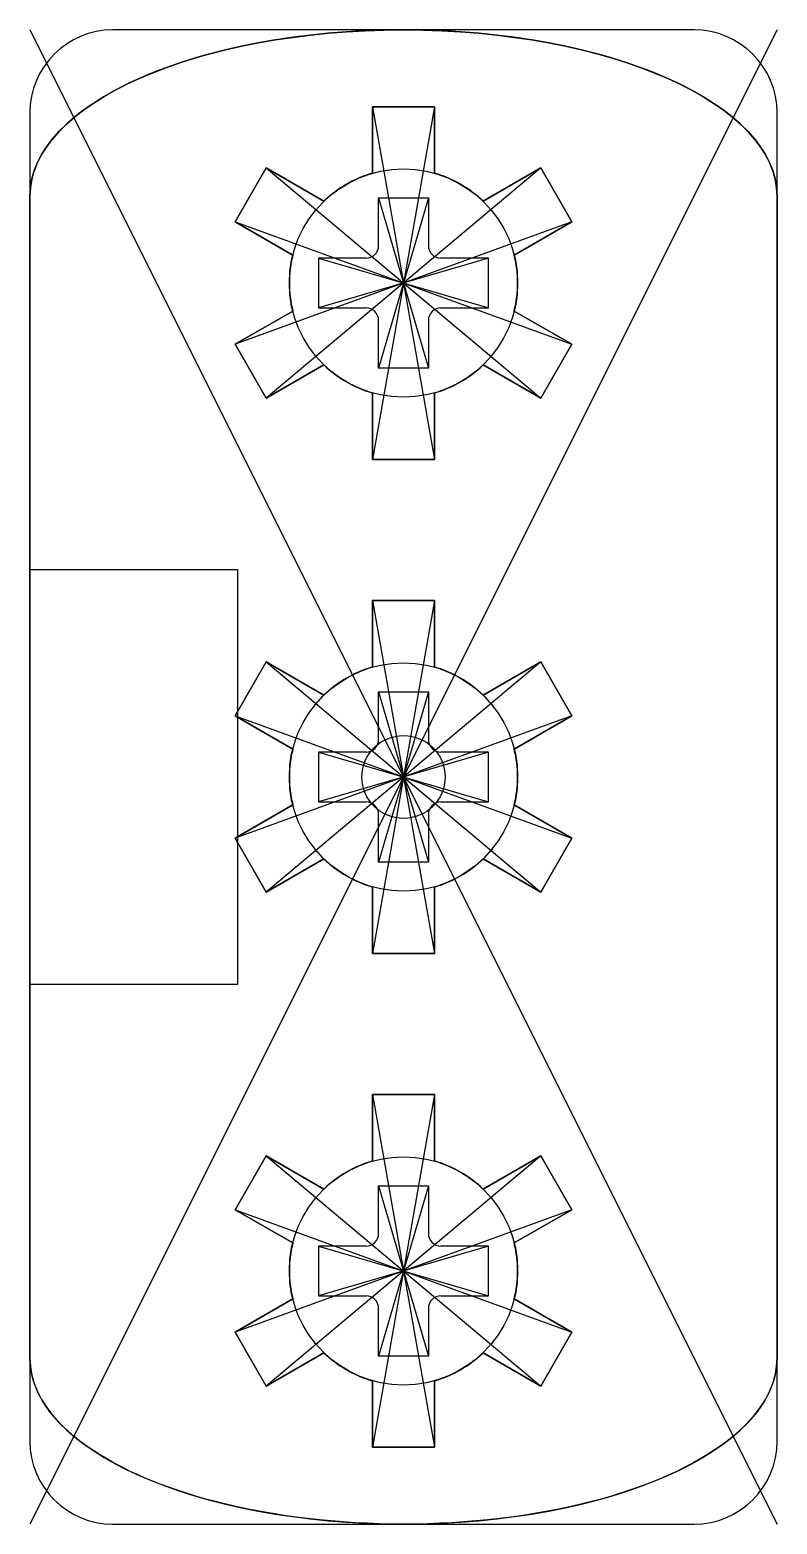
# Model space of a CAD drawing. Header units: millimetres. Extents: x -9 to 9, y -18 to 18.
import ezdxf

# ---------------------------------------------------------------- set-up
doc = ezdxf.new("R2010")
doc.units = ezdxf.units.MM
doc.header["$MEASUREMENT"] = 0
for name, color, linetype in [('ステノ_2uThumbs v3_Sketch1', 7, 'Continuous'), ('ステノ_2uThumbs v3_Sketch2', 7, 'Continuous'), ('ステノ_2uThumbs v3_Sketch3', 7, 'Continuous'), ('ステノ_2uThumbs v3_Sketch4', 7, 'Continuous'), ('ステノ_2uThumbs v3_Sketch5', 7, 'Continuous'), ('メジロ_2uキー v4_Sketch5', 7, 'Continuous'), ('メジロ_2uキー v4_Sketch6', 7, 'Continuous'), ('メジロ_2uキー v4_Sketch7', 7, 'Continuous'), ('メジロ_2uキー v4_Sketch8', 7, 'Continuous')]:
    doc.layers.add(name, color=color, linetype=linetype)

# ---------------------------------------------------------------- blocks, each defined once
blk = doc.blocks.new('メジロ_2uキーv4')
at = {"layer": 'メジロ_2uキー v4_Sketch5'}
for p, q in [((-0.9, -1.4), (-0.9, 1.4)), ((0.9, 1.4), (0.9, -1.4))]:
    blk.add_line(p, q, dxfattribs=at)
for centre, start_param, end_param in [((0, 1.4), 0, 3.141593), ((0, -1.4), 3.141593, 6.283185)]:
    blk.add_ellipse(centre, major_axis=(0.9, 0), ratio=0.444444, start_param=start_param, end_param=end_param, dxfattribs=at)
blk.add_point((0, 0), dxfattribs=at)
blk.add_point((0, 0), dxfattribs=at)
at = {"layer": 'メジロ_2uキー v4_Sketch6'}
for p, q in [((-0.075, 1.615, 0.2), (-0.075, 1.4546, 0.2)), ((0.075, 1.615, 0.2), (-0.075, 1.615, 0.2)), ((0.075, 1.615, 0.2), (-0.075, 0.765, 0.2)), ((-0.075, 1.615, 0.2), (0.075, 0.765, 0.2)), ((0.075, 1.4546, 0.2), (0.075, 1.615, 0.2)), ((-0.3306, 1.4675, 0.2), (-0.4056, 1.3375, 0.2)), ((-0.3306, 1.4675, 0.2), (0.3306, 0.9125, 0.2)), ((0.3306, 1.4675, 0.2), (-0.3306, 0.9125, 0.2)), ((-0.1916, 1.3872, 0.2), (-0.3306, 1.4675, 0.2)), ((0.3306, 1.4675, 0.2), (0.1916, 1.3872, 0.2)), ((0.4056, 1.3375, 0.2), (0.3306, 1.4675, 0.2)), ((-0.9, 1.4, 0.2), (-0.9, -1.4, 0.2)), ((0.9, -1.4, 0.2), (0.9, 1.4, 0.2)), ((0.4056, 1.3375, 0.2), (-0.4056, 1.0425, 0.2)), ((-0.4056, 1.3375, 0.2), (0.4056, 1.0425, 0.2)), ((-0.4056, 1.3375, 0.2), (-0.2666, 1.2573, 0.2)), ((0.2666, 1.2573, 0.2), (0.4056, 1.3375, 0.2)), ((-0.2666, 1.1227, 0.2), (-0.4056, 1.0425, 0.2)), ((0.4056, 1.0425, 0.2), (0.2666, 1.1227, 0.2)), ((-0.4056, 1.0425, 0.2), (-0.3306, 0.9125, 0.2)), ((0.3306, 0.9125, 0.2), (0.4056, 1.0425, 0.2)), ((-0.3306, 0.9125, 0.2), (-0.1916, 0.9928, 0.2)), ((0.1916, 0.9928, 0.2), (0.3306, 0.9125, 0.2)), ((-0.075, 0.9254, 0.2), (-0.075, 0.765, 0.2)), ((0.075, 0.765, 0.2), (0.075, 0.9254, 0.2)), ((-0.075, 0.765, 0.2), (0.075, 0.765, 0.2)), ((0.075, 0.425, 0.2), (-0.075, 0.425, 0.2)), ((0.075, 0.425, 0.2), (-0.075, -0.425, 0.2)), ((-0.075, 0.425, 0.2), (-0.075, 0.2646, 0.2)), ((-0.075, 0.425, 0.2), (0.075, -0.425, 0.2)), ((0.075, 0.2646, 0.2), (0.075, 0.425, 0.2)), ((-0.3306, 0.2775, 0.2), (-0.4056, 0.1475, 0.2)), ((-0.3306, 0.2775, 0.2), (0.3306, -0.2775, 0.2)), ((-0.1916, 0.1972, 0.2), (-0.3306, 0.2775, 0.2)), ((0.3306, 0.2775, 0.2), (-0.3306, -0.2775, 0.2)), ((0.3306, 0.2775, 0.2), (0.1916, 0.1972, 0.2)), ((0.4056, 0.1475, 0.2), (0.3306, 0.2775, 0.2)), ((-0.4056, 0.1475, 0.2), (0.4056, -0.1475, 0.2)), ((-0.4056, 0.1475, 0.2), (-0.2666, 0.0673, 0.2)), ((0.4056, 0.1475, 0.2), (-0.4056, -0.1475, 0.2)), ((0.2666, 0.0673, 0.2), (0.4056, 0.1475, 0.2)), ((-0.2666, -0.0673, 0.2), (-0.4056, -0.1475, 0.2)), ((0.4056, -0.1475, 0.2), (0.2666, -0.0673, 0.2)), ((-0.4056, -0.1475, 0.2), (-0.3306, -0.2775, 0.2)), ((0.3306, -0.2775, 0.2), (0.4056, -0.1475, 0.2)), ((-0.3306, -0.2775, 0.2), (-0.1916, -0.1972, 0.2)), ((0.1916, -0.1972, 0.2), (0.3306, -0.2775, 0.2)), ((-0.075, -0.2646, 0.2), (-0.075, -0.425, 0.2)), ((0.075, -0.425, 0.2), (0.075, -0.2646, 0.2)), ((-0.075, -0.425, 0.2), (0.075, -0.425, 0.2)), ((-0.075, -0.765, 0.2), (0.075, -1.615, 0.2)), ((-0.075, -0.765, 0.2), (-0.075, -0.9254, 0.2)), ((0.075, -0.765, 0.2), (-0.075, -1.615, 0.2)), ((0.075, -0.765, 0.2), (-0.075, -0.765, 0.2)), ((0.075, -0.9254, 0.2), (0.075, -0.765, 0.2)), ((-0.3306, -0.9125, 0.2), (-0.4056, -1.0425, 0.2)), ((-0.3306, -0.9125, 0.2), (0.3306, -1.4675, 0.2)), ((0.3306, -0.9125, 0.2), (-0.3306, -1.4675, 0.2)), ((-0.1916, -0.9928, 0.2), (-0.3306, -0.9125, 0.2)), ((0.3306, -0.9125, 0.2), (0.1916, -0.9928, 0.2)), ((0.4056, -1.0425, 0.2), (0.3306, -0.9125, 0.2)), ((-0.4056, -1.0425, 0.2), (-0.2666, -1.1227, 0.2)), ((0.4056, -1.0425, 0.2), (-0.4056, -1.3375, 0.2)), ((-0.4056, -1.0425, 0.2), (0.4056, -1.3375, 0.2)), ((0.2666, -1.1227, 0.2), (0.4056, -1.0425, 0.2)), ((-0.2666, -1.2573, 0.2), (-0.4056, -1.3375, 0.2)), ((0.4056, -1.3375, 0.2), (0.2666, -1.2573, 0.2)), ((-0.4056, -1.3375, 0.2), (-0.3306, -1.4675, 0.2)), ((0.3306, -1.4675, 0.2), (0.4056, -1.3375, 0.2)), ((-0.3306, -1.4675, 0.2), (-0.1916, -1.3872, 0.2)), ((0.1916, -1.3872, 0.2), (0.3306, -1.4675, 0.2)), ((-0.075, -1.4546, 0.2), (-0.075, -1.615, 0.2)), ((0.075, -1.615, 0.2), (0.075, -1.4546, 0.2)), ((-0.075, -1.615, 0.2), (0.075, -1.615, 0.2))]:
    blk.add_line(p, q, dxfattribs=at)
for centre, start, end in [((0, 1.19, 0.2), 105.8266, 134.1734), ((0, 1.19, 0.2), 45.8266, 74.1734), ((0, 1.19, 0.2), 165.8266, 194.1734), ((0, 1.19, 0.2), 345.8266, 14.1734), ((0, 1.19, 0.2), 225.8266, 254.1734), ((0, 1.19, 0.2), 285.8266, 314.1734), ((0, 0, 0.2), 105.8266, 134.1734), ((0, 0, 0.2), 45.8266, 74.1734), ((0, 0, 0.2), 165.8266, 194.1734), ((0, 0, 0.2), 345.8266, 14.1734), ((0, 0, 0.2), 225.8266, 254.1734), ((0, 0, 0.2), 285.8266, 314.1734), ((0, -1.19, 0.2), 105.8266, 134.1734), ((0, -1.19, 0.2), 45.8266, 74.1734), ((0, -1.19, 0.2), 165.8266, 194.1734), ((0, -1.19, 0.2), 345.8266, 14.1734), ((0, -1.19, 0.2), 225.8266, 254.1734), ((0, -1.19, 0.2), 285.8266, 314.1734)]:
    blk.add_arc(centre, 0.275, start, end, dxfattribs=at)
for centre, start_param, end_param in [((0, 1.4, 0.2), 0, 3.141593), ((0, -1.4, 0.2), 3.141593, 6.283185)]:
    blk.add_ellipse(centre, major_axis=(0.9, 0), ratio=0.444444, start_param=start_param, end_param=end_param, dxfattribs=at)
for p in [(0, 1.19, 0.2), (0, 1.19, 0.2), (0, 1.19, 0.2), (0, 1.19, 0.2), (0, 1.19, 0.2), (0, 1.19, 0.2), (0, 1.19, 0.2), (0, 0, 0.2), (0, 0, 0.2), (0, 0, 0.2), (0, 0, 0.2), (0, 0, 0.2), (0, 0, 0.2), (0, 0, 0.2), (0, 0, 0.2), (0, -1.19, 0.2), (0, -1.19, 0.2), (0, -1.19, 0.2), (0, -1.19, 0.2), (0, -1.19, 0.2), (0, -1.19, 0.2), (0, -1.19, 0.2)]:
    blk.add_point(p, dxfattribs=at)
at = {"layer": 'メジロ_2uキー v4_Sketch7'}
for p, q in [((-0.075, 1.615, 0.35), (-0.075, 1.4546, 0.35)), ((0.075, 1.615, 0.35), (-0.075, 1.615, 0.35)), ((0.075, 1.4546, 0.35), (0.075, 1.615, 0.35)), ((-0.3306, 1.4675, 0.35), (-0.4056, 1.3375, 0.35)), ((-0.1916, 1.3872, 0.35), (-0.3306, 1.4675, 0.35)), ((0.3306, 1.4675, 0.35), (0.1916, 1.3872, 0.35)), ((0.4056, 1.3375, 0.35), (0.3306, 1.4675, 0.35)), ((-0.4056, 1.3375, 0.35), (-0.2666, 1.2573, 0.35)), ((0.2666, 1.2573, 0.35), (0.4056, 1.3375, 0.35)), ((-0.2666, 1.1227, 0.35), (-0.4056, 1.0425, 0.35)), ((0.4056, 1.0425, 0.35), (0.2666, 1.1227, 0.35)), ((-0.4056, 1.0425, 0.35), (-0.3306, 0.9125, 0.35)), ((0.3306, 0.9125, 0.35), (0.4056, 1.0425, 0.35)), ((-0.3306, 0.9125, 0.35), (-0.1916, 0.9928, 0.35)), ((0.1916, 0.9928, 0.35), (0.3306, 0.9125, 0.35)), ((-0.075, 0.9254, 0.35), (-0.075, 0.765, 0.35)), ((0.075, 0.765, 0.35), (0.075, 0.9254, 0.35)), ((-0.075, 0.765, 0.35), (0.075, 0.765, 0.35))]:
    blk.add_line(p, q, dxfattribs=at)
for centre in [(0, 1.19, 0.35), (0, 0, 0.35), (0, -1.19, 0.35)]:
    blk.add_circle(centre, 0.275, dxfattribs=at)
for start, end in [(105.8266, 134.1734), (45.8266, 74.1734), (165.8266, 194.1734), (345.8266, 14.1734), (225.8266, 254.1734), (285.8266, 314.1734)]:
    blk.add_arc((0, 1.19, 0.35), 0.275, start, end, dxfattribs=at)
blk.add_point((0, 0, 0.35), dxfattribs=at)
at = {"layer": 'メジロ_2uキー v4_Sketch8'}
for p, q in [((-0.06, 1.395, 0.8), (0.06, 1.395, 0.8)), ((-0.06, 1.28, 0.8), (-0.06, 1.395, 0.8)), ((-0.06, 1.395, 0.8), (0.06, 0.985, 0.8)), ((0.06, 1.395, 0.8), (-0.06, 0.985, 0.8)), ((0.06, 1.395, 0.8), (0.06, 1.28, 0.8)), ((-0.205, 1.25, 0.8), (0.205, 1.13, 0.8)), ((0.205, 1.25, 0.8), (-0.205, 1.13, 0.8)), ((-0.205, 1.25, 0.8), (-0.205, 1.13, 0.8)), ((-0.09, 1.25, 0.8), (-0.205, 1.25, 0.8)), ((0.205, 1.25, 0.8), (0.09, 1.25, 0.8)), ((0.205, 1.13, 0.8), (0.205, 1.25, 0.8)), ((-0.205, 1.13, 0.8), (-0.09, 1.13, 0.8)), ((0.09, 1.13, 0.8), (0.205, 1.13, 0.8)), ((-0.06, 0.985, 0.8), (-0.06, 1.1, 0.8)), ((0.06, 1.1, 0.8), (0.06, 0.985, 0.8)), ((0.06, 0.985, 0.8), (-0.06, 0.985, 0.8)), ((-0.06, 0.205, 0.8), (0.06, 0.205, 0.8)), ((0.06, 0.205, 0.8), (-0.06, -0.205, 0.8)), ((-0.06, 0.205, 0.8), (0.06, -0.205, 0.8)), ((-0.06, 0.09, 0.8), (-0.06, 0.205, 0.8)), ((0.06, 0.205, 0.8), (0.06, 0.09, 0.8)), ((-0.09, 0.06, 0.8), (-0.205, 0.06, 0.8)), ((-0.205, 0.06, 0.8), (0.205, -0.06, 0.8)), ((-0.205, 0.06, 0.8), (-0.205, -0.06, 0.8)), ((0.205, 0.06, 0.8), (-0.205, -0.06, 0.8)), ((0.205, 0.06, 0.8), (0.09, 0.06, 0.8)), ((0.205, -0.06, 0.8), (0.205, 0.06, 0.8)), ((-0.205, -0.06, 0.8), (-0.09, -0.06, 0.8)), ((0.09, -0.06, 0.8), (0.205, -0.06, 0.8)), ((-0.06, -0.205, 0.8), (-0.06, -0.09, 0.8)), ((0.06, -0.09, 0.8), (0.06, -0.205, 0.8)), ((0.06, -0.205, 0.8), (-0.06, -0.205, 0.8)), ((-0.06, -1.1, 0.8), (-0.06, -0.985, 0.8)), ((-0.06, -0.985, 0.8), (0.06, -0.985, 0.8)), ((0.06, -0.985, 0.8), (-0.06, -1.395, 0.8)), ((-0.06, -0.985, 0.8), (0.06, -1.395, 0.8)), ((0.06, -0.985, 0.8), (0.06, -1.1, 0.8)), ((-0.205, -1.13, 0.8), (-0.205, -1.25, 0.8)), ((0.205, -1.13, 0.8), (-0.205, -1.25, 0.8)), ((-0.09, -1.13, 0.8), (-0.205, -1.13, 0.8)), ((-0.205, -1.13, 0.8), (0.205, -1.25, 0.8)), ((0.205, -1.13, 0.8), (0.09, -1.13, 0.8)), ((0.205, -1.25, 0.8), (0.205, -1.13, 0.8)), ((-0.205, -1.25, 0.8), (-0.09, -1.25, 0.8)), ((0.09, -1.25, 0.8), (0.205, -1.25, 0.8)), ((-0.06, -1.395, 0.8), (-0.06, -1.28, 0.8)), ((0.06, -1.28, 0.8), (0.06, -1.395, 0.8)), ((0.06, -1.395, 0.8), (-0.06, -1.395, 0.8))]:
    blk.add_line(p, q, dxfattribs=at)
blk.add_circle((0, 0, 0.8), 0.275, dxfattribs=at)
for centre, start, end in [((-0.09, 1.28, 0.8), 270, 0), ((0.09, 1.28, 0.8), 180, 270), ((-0.09, 1.1, 0.8), 360, 90), ((0.09, 1.1, 0.8), 90, 180), ((-0.09, 0.09, 0.8), 270, 0), ((0.09, 0.09, 0.8), 180, 270), ((-0.09, -0.09, 0.8), 360, 90), ((0.09, -0.09, 0.8), 90, 180), ((-0.09, -1.1, 0.8), 270, 0), ((0.09, -1.1, 0.8), 180, 270), ((-0.09, -1.28, 0.8), 360, 90), ((0.09, -1.28, 0.8), 90, 180)]:
    blk.add_arc(centre, 0.03, start, end, dxfattribs=at)
for p in [(0, 1.19, 0.8), (0, 1.19, 0.8), (0, 0, 0.8), (0, 0, 0.8), (0, 0, 0.8), (0, -1.19, 0.8), (0, -1.19, 0.8)]:
    blk.add_point(p, dxfattribs=at)

msp = doc.modelspace()

# ---------------------------------------------------------------- linework, layer by layer
at = {"layer": 'ステノ_2uThumbs v3_Sketch1'}
msp.add_point((0, 0), dxfattribs=at)
at = {"layer": 'ステノ_2uThumbs v3_Sketch2'}
for p, q in [((9, 18), (-9, -18)), ((-9, 18), (9, -18)), ((7, 18), (-7, 18)), ((-9, 16), (-9, -16)), ((9, -16), (9, 16)), ((-7, -18), (7, -18))]:
    msp.add_line(p, q, dxfattribs=at)
for centre, start, end in [((-7, 16), 90, 180), ((7, 16), 360, 90), ((-7, -16), 180, 270), ((7, -16), 270, 0)]:
    msp.add_arc(centre, 2, start, end, dxfattribs=at)
msp.add_point((0, 0), dxfattribs=at)
msp.add_point((0, 0), dxfattribs=at)
at = {"layer": 'ステノ_2uThumbs v3_Sketch3'}
for p, q in [((-0.75, 16.15, 2), (0.75, 16.15, 2)), ((-0.75, 14.546, 2), (-0.75, 16.15, 2)), ((0.75, 16.15, 2), (0.75, 14.546, 2)), ((-4.056, 13.375, 2), (-3.306, 14.675, 2)), ((-3.306, 14.675, 2), (-1.916, 13.872, 2)), ((1.916, 13.872, 2), (3.306, 14.675, 2)), ((3.306, 14.675, 2), (4.056, 13.375, 2)), ((-9, 14, 2), (-9, -14, 2)), ((9, -14, 2), (9, 14, 2)), ((-2.666, 12.573, 2), (-4.056, 13.375, 2)), ((4.056, 13.375, 2), (2.666, 12.573, 2)), ((-4.056, 10.425, 2), (-2.666, 11.227, 2)), ((2.666, 11.227, 2), (4.056, 10.425, 2)), ((-3.306, 9.125, 2), (-4.056, 10.425, 2)), ((4.056, 10.425, 2), (3.306, 9.125, 2)), ((-1.916, 9.928, 2), (-3.306, 9.125, 2)), ((3.306, 9.125, 2), (1.916, 9.928, 2)), ((-0.75, 7.65, 2), (-0.75, 9.254, 2)), ((0.75, 9.254, 2), (0.75, 7.65, 2)), ((0.75, 7.65, 2), (-0.75, 7.65, 2)), ((-0.75, 2.646, 2), (-0.75, 4.25, 2)), ((-0.75, 4.25, 2), (0.75, 4.25, 2)), ((0.75, 4.25, 2), (0.75, 2.646, 2)), ((-4.056, 1.475, 2), (-3.306, 2.775, 2)), ((-3.306, 2.775, 2), (-1.916, 1.972, 2)), ((1.916, 1.972, 2), (3.306, 2.775, 2)), ((3.306, 2.775, 2), (4.056, 1.475, 2)), ((-2.666, 0.673, 2), (-4.056, 1.475, 2)), ((4.056, 1.475, 2), (2.666, 0.673, 2)), ((-4.056, -1.475, 2), (-2.666, -0.673, 2)), ((2.666, -0.673, 2), (4.056, -1.475, 2)), ((-3.306, -2.775, 2), (-4.056, -1.475, 2)), ((4.056, -1.475, 2), (3.306, -2.775, 2)), ((-1.916, -1.972, 2), (-3.306, -2.775, 2)), ((3.306, -2.775, 2), (1.916, -1.972, 2)), ((-0.75, -4.25, 2), (-0.75, -2.646, 2)), ((0.75, -2.646, 2), (0.75, -4.25, 2)), ((0.75, -4.25, 2), (-0.75, -4.25, 2)), ((-0.75, -7.65, 2), (0.75, -7.65, 2)), ((-0.75, -9.254, 2), (-0.75, -7.65, 2)), ((0.75, -7.65, 2), (0.75, -9.254, 2)), ((-4.056, -10.425, 2), (-3.306, -9.125, 2)), ((-3.306, -9.125, 2), (-1.916, -9.928, 2)), ((1.916, -9.928, 2), (3.306, -9.125, 2)), ((3.306, -9.125, 2), (4.056, -10.425, 2)), ((-2.666, -11.227, 2), (-4.056, -10.425, 2)), ((4.056, -10.425, 2), (2.666, -11.227, 2)), ((-4.056, -13.375, 2), (-2.666, -12.573, 2)), ((2.666, -12.573, 2), (4.056, -13.375, 2)), ((-3.306, -14.675, 2), (-4.056, -13.375, 2)), ((4.056, -13.375, 2), (3.306, -14.675, 2)), ((-1.916, -13.872, 2), (-3.306, -14.675, 2)), ((3.306, -14.675, 2), (1.916, -13.872, 2)), ((-0.75, -16.15, 2), (-0.75, -14.546, 2)), ((0.75, -14.546, 2), (0.75, -16.15, 2)), ((0.75, -16.15, 2), (-0.75, -16.15, 2))]:
    msp.add_line(p, q, dxfattribs=at)
for centre, start, end in [((0, 11.9, 2), 105.8266, 134.1734), ((0, 11.9, 2), 45.8266, 74.1734), ((0, 11.9, 2), 165.8266, 194.1734), ((0, 11.9, 2), 345.8266, 14.1734), ((0, 11.9, 2), 225.8266, 254.1734), ((0, 11.9, 2), 285.8266, 314.1734), ((0, 0, 2), 105.8266, 134.1734), ((0, 0, 2), 45.8266, 74.1734), ((0, 0, 2), 165.8266, 194.1734), ((0, 0, 2), 345.8266, 14.1734), ((0, 0, 2), 225.8266, 254.1734), ((0, 0, 2), 285.8266, 314.1734), ((0, -11.9, 2), 105.8266, 134.1734), ((0, -11.9, 2), 45.8266, 74.1734), ((0, -11.9, 2), 165.8266, 194.1734), ((0, -11.9, 2), 345.8266, 14.1734), ((0, -11.9, 2), 225.8266, 254.1734), ((0, -11.9, 2), 285.8266, 314.1734)]:
    msp.add_arc(centre, 2.75, start, end, dxfattribs=at)
for centre, start_param, end_param in [((0, 14, 2), 0, 3.141593), ((0, -14, 2), 3.141593, 6.283185)]:
    msp.add_ellipse(centre, major_axis=(9, 0), ratio=0.444444, start_param=start_param, end_param=end_param, dxfattribs=at)
msp.add_point((0, 0, 2), dxfattribs=at)
at = {"layer": 'ステノ_2uThumbs v3_Sketch4'}
for p, q in [((-9, 18), (9, -18)), ((9, 18), (-9, -18)), ((7, 18), (-7, 18)), ((-9, 16), (-9, 14)), ((9, 14), (9, 16)), ((-9, -14), (-9, -16)), ((9, -16), (9, -14)), ((-7, -18), (7, -18))]:
    msp.add_line(p, q, dxfattribs=at)
for centre, start, end in [((-7, 16), 90, 180), ((7, 16), 360, 90), ((-7, -16), 180, 270), ((7, -16), 270, 0)]:
    msp.add_arc(centre, 2, start, end, dxfattribs=at)
msp.add_ellipse((0, 14), major_axis=(-9, 0), ratio=0.444444, start_param=3.141593, end_param=6.283185, dxfattribs=at)
msp.add_ellipse((0, 0), major_axis=(1, 0), ratio=1, dxfattribs=at)
msp.add_point((0, 0), dxfattribs=at)
msp.add_point((0, 0), dxfattribs=at)
at = {"layer": 'ステノ_2uThumbs v3_Sketch5'}
for p, q in [((-9, -14), (-9, 14)), ((9, 14), (9, -14)), ((-9, 5), (-6.5, 5)), ((-9, -5), (-9, 5)), ((-6.5, 5), (-4, 5)), ((-4, 5), (-4, -5)), ((-6.5, -5), (-9, -5)), ((-4, -5), (-6.5, -5))]:
    msp.add_line(p, q, dxfattribs=at)
at = {"layer": 'ステノ_2uThumbs v3_Sketch5', "extrusion": (0, 0, -1)}
for centre, start_param, end_param in [((0, 14), 3.141593, 6.283185), ((0, -14), 0, 3.141593)]:
    msp.add_ellipse(centre, major_axis=(9, 0), ratio=0.444444, start_param=start_param, end_param=end_param, dxfattribs=at)
at = {"layer": 'ステノ_2uThumbs v3_Sketch5'}
msp.add_point((0, 0), dxfattribs=at)

# ---------------------------------------------------------------- block references
at = {"xscale": 10, "yscale": 10, "zscale": 10}
msp.add_blockref('メジロ_2uキーv4', (0, 0), dxfattribs=at)

doc.saveas('drawing.dxf')
